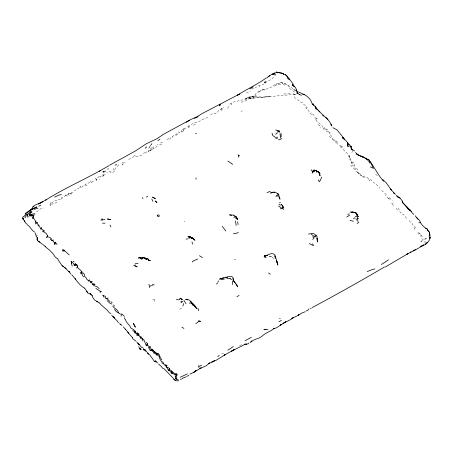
<?xml version="1.0" encoding="UTF-8"?>
<svg xmlns="http://www.w3.org/2000/svg" width="453" height="453" viewBox="0 0 453 453"><rect width="100%" height="100%" fill="white"/><g stroke="black" fill="none" stroke-linecap="round" stroke-linejoin="round"><path stroke-width="0.34" stroke-dasharray="2.27 1.7" d="M417.932 232.666L420.163 233.306L420.712 233.884L421.013 236.794L421.794 238.51L425.248 241.749L424.852 243.119M122.956 164.037L123.018 162.061L122.769 165.022L122.956 164.037L125.221 162.265M339.337 145.203L342.853 146.744L339.569 146.625L341.386 147.31L343.204 148.782L344.167 150.662C347.972 153.357 351.149 157.231 351.047 162.157L351.868 162.797L353.459 162.616L354.603 164.818L354.099 166.268L356.426 171.121L364.699 178.176M352.593 150.441L351.913 152.576M49.824 204.377L51.07 202.434L50.594 205.526L52.021 202.678L54.337 201.064L57.078 200.062L57.457 199.399L61.529 199.133L61.636 197.214M182.18 131.897L183.816 130.594L184.003 128.629L182.197 129.966L181.285 131.982L181.115 130.017L180.339 131.149M68.307 194.677L68.516 193.04L69.394 195.249L68.307 194.677L65.866 194.784L65.317 195.832L62.769 197.287L61.529 199.133M103.193 174.569L102.831 177.338L103.193 174.569L99.864 177.044L100.085 177.995L99.23 179.496M183.816 130.594L184.003 128.629M169.835 139.592L170.096 138.527L171.472 136.834L172.299 136.84L173.861 135.385L176.523 135.039L179.954 132.106M158.301 214.711L157.61 214.909L157.061 216.319L157.418 216.902L159.269 216.33L157.418 216.902M349.161 157.202L349.518 155.917L347.847 155.606L349.852 158.046M311.641 114.728C309.416 113.114 308.895 110.147 306.641 108.595L307.083 107.095L306.466 106.359L303.21 103.924L302.423 102.571L299.66 101.766L297.547 99.309M28.018 213.907L27.718 214.841L28.007 217.219L29.813 215.645M28.239 216.528L28.007 217.219L25.838 215.979L27.333 215.815L27.718 214.648L28.698 214.122M328.312 131.766L326.958 131.727L325.962 130.713L326.528 129.02L327.966 130.339L328.312 131.766L329.982 132.712L331.035 135.674L332.581 137.565L333.006 139.524L334.812 139.858L335.441 142.757L336.466 141.008L338.431 143.737M258.986 87.05L259.507 85.657C264.258 85.458 266.421 80.487 270.9 79.734C272.921 77.984 274.761 75.974 276.324 73.799L277.615 73.233M354.099 166.268L352.615 165.135L351.539 163.595L352.072 160.855L351.047 162.157M210.634 114.983L212.349 113.658L214.258 113.137L215.809 113.669L216.987 112.967L218.414 110.753L220.781 109.869L221.245 108.76L223.89 107.633M145.186 153.103L148.335 150.758L150.294 150.47L151.472 147.661L149.201 149.405M180.736 308.357L179.496 309.354M264.96 83.55L266.381 80.475L264.558 82.548L264.96 83.55L264.02 81.795L264.558 82.548M184.133 129.145L188.516 126.353L188.969 125.424L189.224 126.959L188.233 127.763M315.826 119.615L316.211 118.845L317.128 118.346L315.826 119.615L317.072 121.381C319.841 123.652 323.006 125.894 324.037 129.513L323.657 126.908L325.554 129.411L325.962 130.713M241.075 102.146C246.262 102.089 249.275 97.135 254.235 96.37L255.458 94.043L258.244 92.038L260.458 91.234L258.244 92.038M259.852 91.608L260.605 90.368L262.117 89.734L265.039 89.977L262.117 89.734M150.294 150.47L154.122 148.295L150.294 150.47L151.393 148.68L155.526 145.758M155.645 147.695L156.444 146.427L158.176 146.506M96.013 180.203L96.925 180.073L96.291 179.06L98.431 176.942L99.467 176.687L99.864 177.044M69.456 193.844L72.576 193.935L69.456 193.844L73.516 191.727L74.162 190.911L79.575 187.661L80.662 185.94L81.008 188.374L82.763 186.098L84.96 185.028L85.645 184.111L87.967 183.629L88.76 182.769L91.37 182.78L94.417 180.203M36.331 236.466L37.22 235.328L35.776 234.433M349.49 159.983L350.696 158.561M28.477 213.952L26.206 215.911L28.007 217.219M175.492 134.926L178.963 131.772M227.485 108.227L229.677 105.77M118.811 164.858L115.583 168.267L114.201 170.611L114.332 171.477L111.772 172.842L110.221 172.327M241.007 111.993L241.664 111.268M393.555 205.753L392.53 203.776L393.283 202.972L393.079 202.134M329.014 133.607L329.982 132.712M242.349 110.577L242.474 110.294M229.847 104.23C232.01 102.746 234.626 101.047 237.332 101.336L239.003 100.379L243.895 99.802L248.006 98.567L249.637 97.333L254.235 96.37M295.543 90.34L293.459 89.501L295.509 90.645C290.973 87.576 286.534 82.961 280.775 82.74L275.356 84.156C271.472 88.109 265.911 89.434 260.605 90.368M254.512 96.393L256.375 95.005M141.902 155.045L137.786 156.342L133.765 156.63L127.593 160.09M280.775 82.74L282.564 82.774L283.606 84.4L284.937 85.238M279.999 83.126L273.369 86.851M143.341 153.465L144.711 152.519M193.493 125.266L195.509 123.941M95.204 179.094L95.708 178.765L96.291 179.06M166.931 139.547L169.309 138.12L170.096 138.527M57.016 202.021L53.913 203.873L51.529 204.06M247.038 97.514C254.62 95.096 262.763 98.426 270.554 96.387L250.011 98.329L294.75 94.337L297.355 92.803M158.669 216.46L159.173 216.183M239.507 345.73L241.891 344.461M33.182 213.992L35.589 212.717L40.934 208.516L43.488 208.442M351.539 163.595L353.459 162.616M246.324 93.024L250.243 91.059M26.302 214.399L27.333 215.815L28.601 215.181M333.227 140.645L334.812 139.858M251.557 89.037L256.658 86.902M156.97 215.979L158.278 215.43L158.295 215.934M250.86 96.432L244.195 99.128L250.13 97.491L253.861 97.91L246.506 99.099M325.554 129.411L326.528 129.02M160.509 142.989L162.893 142.14M103.244 175.339L105.781 174.439M159.649 144.728L162.559 143.822M221.579 354.008L224.003 353.329M207.785 117.593C203.148 118.142 199.62 122.672 194.915 122.474L190.866 124.835L189.552 125.979L189.224 126.959L188.516 126.353M152.752 299.071L154.128 299.892L154.943 299.71M133.895 155.9L135.328 155.6M111.098 171.058L109.4 171.404L107.661 172.769L106.721 172.593M158.244 214.898L158.839 214.784M157.112 144.92L158.103 144.733M26.053 214.858L27.571 214.648L28.709 215.486M294.75 94.337L295.928 94.19M280.815 84.19L275.356 84.156M283.782 93.975L291.16 93.771M420.163 233.306L417.836 233.363L418.912 234.886M233.991 259.484L235.86 259.541M65.317 195.832L67.797 195.945L65.866 194.784M84.96 185.028L88.109 185.317M220.668 108.624L224.626 109.394M181.092 308.572L181.681 308.708M220.781 109.869L222.174 110.215L221.245 108.76M362.802 176.568L365.713 177.146L369.308 178.595M271.545 256.755L268.465 255.917L271.976 256.874L271.545 256.755L275.05 259.677M258.42 85.311L259.507 85.657M158.063 216.46L157.242 215.894L157.752 215.662L157.61 214.909M284.575 83.494L286.619 84.513L290.028 87.491M91.087 181.104L90.668 180.894L91.37 182.78M388.017 198.255L390.124 199.36L388.142 198.074L385.509 195.328M294.478 91.965L291.086 89.785L288.771 87.497M229.614 278.357L232.23 279.835L229.96 278.538M230.464 278.822L231.477 279.382M317.995 124.609L319.994 125.86L320.86 127.752M360.741 175.39L361.511 175.951L357.004 171.8L360.469 175.13M391.607 203.035L392.53 203.776M415.826 228.006L412.791 224.999L411.182 221.398M292.961 93.528L294.846 95.073L294.852 97.786L296.143 99.592M329.32 136.381L333.006 139.524M381.737 190.413L387.089 195.481M375.611 174.133L378.3 176.579M370.356 179.111C372.91 182.87 377.474 184.252 379.778 188.193M389.354 197.604L392.411 200.645M282.236 83.012L283.606 84.4M95.708 178.765L96.925 180.073M406.534 218.414L403.685 214.512L402.598 214.19L401.641 212.938L400.673 212.774L399.988 211.97L399.54 210.169L398.255 207.984M350.662 165.085L356.239 171.359M172.299 136.84L172.921 137.531M316.211 118.845L314.507 116.863L313.714 114.785L312.819 114.394L311.539 112.452M305.582 107.372L306.641 108.595M370.061 181.166L367.468 177.967M337.712 144.207L336.834 143.165L336.466 141.008M396.103 208.391L398.459 211.211M230.809 103.465L231.851 104.745M356.494 168.142L358.436 170.917M421.069 234.847L423.142 237.961M413.912 227.638L415.214 229.965M148.335 150.758L148.997 152.049L148.714 150.855M26.761 214.58L27.333 215.815M154.128 299.892L154.762 301.596M409.733 220.362L410.452 223.935M113.51 168.425L114.332 171.477M150.645 145.351L148.618 148.618L152.406 142.82L150.645 145.351"/><path stroke-width="0.68" d="M100.17 292.723L100.17 291.177L95.94 288.504M175.232 374.993L172.531 373.249L171.523 373.244L171.534 371.018L170.073 369.835M232.531 284.524L232.593 282.049L233.114 280.781M124.762 317.638L124.722 318.935L125.441 319.507C126.036 323.17 129.988 324.58 130.792 328.04C133.04 329.365 135.957 330.401 136.059 333.521L138.873 333.872L138.98 335.537L141.274 339.087L140.594 336.194L142.389 338.793L143.867 339.693L146.166 345.475L147.146 345.175L148.952 346.313L148.884 347.961L150.141 350.282L152.803 349.761L153.805 350.752M47.463 235.554L46.687 237.666L47.429 236.528L47.463 235.554L46.285 233.442L42.395 231.098L44.592 231.041L41.75 229.241L41.348 227.366L40.94 229.405L39.451 226.262M25.538 215.152L23.058 216.789L22.65 218.052L23.211 218.448L23.165 219.416C25.051 220.764 25.011 223.51 27.344 224.394M142.389 338.793L142.933 341.137M25.187 215.084L25.238 213.992L26.166 212.655L27.356 211.993L32.084 211.8M140.345 348.578L140.572 349.297M315.968 235.164L313.957 237.072L313.889 238.301L312.723 239.467M275.164 258.448L275.322 256.002M72.14 266.171L71.189 261.517L73.913 263.691L74.145 265.311L74.983 264.92L77.48 265.764L77.616 267.23L78.431 268.68L79.547 269.212L81.851 271.692L81.874 274.127L83.516 276.942M37.271 237.474L37.112 239.524L37.956 241.098L39.892 242.196M233.142 281.392L233.369 279.15L232.978 277.661L231.874 276.568L228.142 276.67L225.401 277.836L227.366 277.191L224.445 277.451L219.507 279.105L223.776 278.097M35.419 221.619L37.106 222.542L35.787 224.076L35.249 220.52L33.426 218.04L33.528 215.866L34.145 215.537M296.126 89.96L297.094 91.529L297.259 93.697L297.094 91.529L295.56 87.542L292.4 84.932L293.119 84.173L292.598 83.227L287.723 76.84L285.35 74.524L283.691 74.366L282.966 73.392L279.241 72.825M25.283 217.446L25.408 216.489M347.502 142.423L347.36 143.561L348.114 146.721L347.36 143.561L347.836 142.955L345.52 140.181L342.581 137.808L343.657 138.074L344.75 139.739L342.581 137.808M276.296 72.333L276.341 72.044L282.966 73.392L283.68 74.326M138.98 335.537L136.874 335.112L137.112 333.748M281.715 205.073L280.945 204.331L282.661 205.469L283.017 207.072L282.763 208.346L283.34 209.66M55.317 242.196L54.836 244.592L54.807 243.244L55.317 242.196L57.027 244.484M147.146 345.175L147.435 343.77L146.313 342.332M195.917 179.269L196.2 177.876M175.605 378.793L175.215 376.896L176.511 374.665L175.543 374.416L175.775 373.436L176.511 374.665L177.344 375.05L176.387 373.612M121.059 316.2L121.698 313.81L124.411 316.387M182.893 306.064L183.567 303.55M141.721 259.677L142.112 258.301L142.842 258.691M166.455 366.188L166.908 364.959L166.619 367.128L168.72 370.758L169.513 368.617L168.38 367.711L166.619 367.128L165.555 364.574M102.157 220.43L102.531 219.178L101.619 218.89M411.148 211.5L410.661 210.305L410.056 210.758C406.981 208.17 404.903 204.915 402.168 201.998L402.434 201.115L400.01 198.074L396.856 195.758M76.727 268.108L77.48 265.764M293.119 84.173L292.802 85.141L293.521 86.166M430.35 237.406L429.427 238.578L429.982 236.806L430.35 237.406C429.314 242.027 425.225 245.198 420.843 246.466M81.959 273.023L83.239 272.995L84.332 274.184L84.569 276.251L86.534 278.346L86.897 279.405L88.805 281.024L89.309 279.66M168.72 370.758L169.513 368.617M321.647 177.061L320.435 180.294L319.195 181.738L318.283 179.852M33.409 217.01L32.735 218.776L31.823 215.611L30.074 215.855L28.828 213.125L29.015 213.941M351.205 146.376L351.324 146.67L349.858 146.274L351.205 146.376L350.628 147.735L352.615 149.915M81.851 271.692L80.928 273.635L80.198 272.321M74.983 264.92L76.851 264.643L74.983 264.92L75.628 263.601L74.145 265.311M429.093 236.54L429.671 235.418L429.512 232.361L427.275 229.841L427.304 229.099C423.946 227.247 420.803 224.371 419.671 220.566L416.839 217.819M27.758 212.01L26.733 213.878L25.408 213.805M356.998 215.401L356.347 216.545L355.311 216.319M108.669 165.798C88.25 178.006 65.957 187.265 45.742 200.033L46.399 199.682L38.392 204.02L42.95 201.5C39.32 204.235 32.899 204.167 31.693 209.303L32.373 208.238M250.198 342.587L251.811 340.803M198.72 320.945L200.43 321.324L198.72 320.945L197.825 322.36L195.804 323.595M276.041 72.491L276.341 72.044M308.952 308.827L308.08 310.073L306.069 311.047M139.773 348.855L140.13 348.617L140.136 349.172L139.773 348.855L140.373 348.736L139.92 348.651M148.884 347.961L150.102 346.273L150.826 348.555L151.766 349.693L152.803 349.761L152.31 350.146L154.326 353.77L154.314 351.477L153.482 350.916M30.074 215.855L32.927 215.22L30.991 214.637L29.926 212.74L30.481 211.981M274.314 256.341L274.733 255.775L275.113 256.438M146.166 345.475L147.435 343.77M217.944 281.834L218.686 280.911M312.179 173.171L314.274 170.413L315.735 170.458L317.428 171.681M248.873 343.063L248.187 343.884L244.558 344.286L246.449 344.07L243.708 344.999L231.29 351.341L234.258 349.569L224.286 355.18M179.818 299.122L180.583 298.216L182.684 299.79M233.805 217.349L235.469 216.149L236.302 217.287M275.645 134.331L276.743 133.057L278.029 132.888M175.215 376.896L176.398 375.565L176.732 378.833L178.471 380.107L178.12 380.786L177.395 380.956M266.97 77.978L268.346 76.495L272.179 74.111L273.974 74.592L272.179 74.111M149.586 354.631L154.62 361.675L155.606 360.673L155.673 361.313L157.638 362.904M145.215 148.284L146.727 146.795M266.336 77.848C257.332 84.564 246.84 89.082 237.429 95.192L239.444 94.065L202.259 113.505L197.044 116.715L190.351 119.7L163.403 134.343L157.072 138.68L146.115 143.89L135.475 150.928L109.439 165.277M216.511 284.065L217.802 282.842M282.661 205.469L283.255 207.882L280.515 208.946L281.251 207.729L278.459 206.087M192.197 261.998L193.374 260.945L197.65 258.997M107.74 169.201L108.307 168.692M217.717 356.698L219.218 355.362M178.641 299.926L180.583 298.216L181.857 299.994M331.341 124.23L330.832 124.671L331.868 126.036C330.645 122.763 328.266 119.83 325.752 117.355M353.538 218.822L354.914 217.633M275.888 196.415L278.363 194.269M251.024 342.049C253.94 338.719 258.839 339.133 262.1 336.166C265.634 332.564 270.684 331.59 274.405 328.232L273.521 328.697L276.5 327.83L285.871 321.675L283.068 323.459L291.115 319.297L293.136 317.712L291.823 318.476L298.261 315.322L298.952 314.524L298.085 315.339L301.726 313.125L305.158 311.721M277.797 131.676L278.788 130.838L279.399 130.917M312.915 170.894L314.325 169.705M194.218 372.117L196.494 370.237L193.369 372.547L189.881 374.11M99.19 288.674L97.208 286.845L94.535 285.849L92.616 284.58L92.333 283.193L90.804 282.655L92.225 281.494L90.713 281.585L89.632 280.82L88.805 281.024M219.592 105.294L219.898 105.085M381.352 264.518L388.515 259.858M146.364 197.123L147.746 196.138M357.094 223.522L358.838 222.281M410.186 252.372L411.064 251.749M181.664 379.042L183.329 377.881L185.821 376.958M346.726 217.134L349.75 215.045M233.363 346.568L227.785 350.203M99.354 171.313L100.662 170.441M193.369 372.547L201.155 367.876L199.909 368.521L206.409 365.696L209.694 362.864L208.499 363.668L216.262 360.209L225.096 354.733L224.144 355.237M29.926 212.74L31.246 211.851L31.608 212.825M420.945 241.591L422.162 240.764M30.98 209.767L29.677 210.645L36.936 206.93L34.496 208.142M384.523 266.959C360.633 281.041 336.534 294.546 312.083 307.632M100.917 220.243L102.531 219.178M134.903 264.173L136.11 263.38L138.052 263.629M219.49 105.345L220.566 104.711M158.68 353.98L157.463 353.753L154.314 351.477L155.889 353.94L158.68 353.98L159.824 355.65M385.293 266.987L407.983 253.629L406.601 254.309C412.355 251.534 418.323 248.533 423.691 244.914L420.905 246.375M180.56 301.958L181.608 302.236L182.955 301.381M219.626 105.266L220.096 104.977M136.874 335.112L138.873 333.872M249.914 88.873L253.148 86.897M280.622 324.897L280.203 325.152L281.726 324.24M424.818 239.218L426.273 238.363M186.228 122.333L189.416 120.509M28.409 211.33L33.352 208.505L29.575 210.634M28.312 211.387L32.299 209.224M238.289 232.378L237.021 233.097L233.369 233.873M157.842 140.577L159.932 139.394M201.63 365.192L199.671 366.284L198.414 365.752L199.009 367.576M127.672 332.094L132.327 337.53L132.774 337.281M236.902 296.67L239.048 295.486M187.355 373.872L180.101 377.338M245.073 340.73L251.37 337.304M313.261 171.602L312.247 172.151L314.274 170.413L314.659 171.897M134.586 331.958L135.487 331.477L134.966 333.244L134.586 331.958L132.74 330.277M272.315 74.167L275.333 72.559M278.969 321.67L281.432 320.407M139.581 348.391L140.102 348.125M413.125 250.786L415.52 249.637M279.512 202.87L280.384 202.451M186.596 376.437L188.816 375.373M136.059 333.521L137.65 332.774M180.402 379.427L181.053 379.121M38.782 206.172L40.855 205.209M188.21 238.068L189.665 237.604M54.524 197.112L58.952 195.073L61.398 194.518M158.952 215.713L159.535 215.452M267.089 192.667L270.22 191.268M194.428 118.375L198.159 116.721M272.236 192.344L270.52 193.091L272.7 192.406M268.346 76.495L269.943 75.804M142.933 347.842L141.523 347.349L137.752 342.921L137.876 343.232L136.931 342.581M185.356 299.795L186.789 299.212L188.81 299.846L191.364 301.783L192.468 305.192M224.507 279.003L221.041 279.705M367.219 271.579L373.074 269.263L374.931 268.963M347.711 214.428L349.093 213.884M138.375 258.255L140.356 257.491L142.752 257.785L139.943 258.482L142.112 258.301M150.141 350.282L151.766 349.693L151.177 350.203L152.78 351.2M50.311 239.054L51.897 240.594L53.59 240.011M29.598 215.096L32.531 214.071L34.989 214.071M418.906 222.882L420.322 222.417M102.667 171.908L105.566 171.115M267.525 255.407L264.201 256.268C267.695 255.503 272.213 251.302 275.169 255.345M115.13 165.107L116.676 164.643M34.077 209.309L38.024 208.165M102.508 295.096L103.363 295.781L105.351 296.2L105.917 298.595L108.205 298M278.459 139.892L281.455 138.901L280.435 137.236L280.022 133.737M103.284 219.841L105.039 219.405M266.891 255.447L264.11 256.075L265.979 255.911M150.005 286.092L152.117 285.617L152.797 284.439L154.263 284.999M308.487 234.031L312.898 233.403L315.322 234.467M277.627 131.064L278.788 130.838L279.427 132.231M349.993 212.168L353.125 211.63M110.968 313.272L110.317 313.38L109.337 312.774L107.168 310.124L100.691 304.444L99.535 302.808M186.07 239.15L187.655 238.901M144.445 349.863L144.977 349.79L145.775 351.103L145.085 350.628L144.977 349.79L143.261 348.895L143.669 349.858L144.445 349.863L143.261 348.895M189.263 303.125L191.047 302.932M233.725 215.583L234.756 215.475M176.313 299.75L177.95 299.586M265.911 329.303L263.952 329.501L268.017 329.427M273.244 192.236L271.075 192.434L272.253 192.542M317.553 109.988L315.175 106.444L312.264 104.122C311.398 100.034 308.068 96.551 304.444 94.66L298.453 91.953M226.851 278.572L230.215 278.363M351.885 212.434L353.776 212.315L356.103 212.904L357.683 215.118M138.539 257.587L140.356 257.491M143.669 349.858L144.977 349.79M277.74 137.225L275.186 137.265L272.746 135.492L272.015 133.176M351.29 212.525L354.489 212.491L356.596 213.703L357.06 214.541M302.61 94.677L304.444 94.66M383.64 181.2C378.006 175.305 374.829 167.485 369.693 161.302L368.923 161.302L369.172 160.124L364.155 157.582M92.616 284.58L95.051 284.575L93.595 283.385M102.52 223.136L105.005 223.199M310.226 308.25L311.228 308.289M229.371 214.83L233.878 215.113M238.074 154.649L238.618 155.741L239.711 155.792M312.536 236.936L313.957 237.072M358.193 155.3C361.811 155.809 365.378 157.616 367.859 160.351M141.217 349.484L140.311 349.184L140.107 348.589L140.504 348.935M138.601 346.664L138.68 346.93M154.62 361.675L156.381 361.885M229.847 215.067L231.71 215.305M264.603 257.502L266.166 257.717M31.823 215.611L33.528 215.866M276.885 72.429L278.652 72.729M277.853 130.458L275.56 130.011M394.433 193.827L393.561 192.729L395.554 194.252M280.214 318.51L279.614 318.317M349.988 220.526L353.476 221.155M275.826 138.363L277.468 138.675M360.996 156.285L363.617 157.293M402.168 201.998L408.799 208.776M100.17 291.177L101.557 291.517M353.776 212.315L356.103 212.904M105.917 298.595L107.497 299.008L109.694 301.505M364.699 157.627L361.924 156.885L356.437 153.929L358.232 154.988L355.469 152.576M32.973 206.642L34.303 207.004M176.257 380.837L174.003 379.597L173.493 378.442L164.269 368.969L162.474 368.102L161.053 366.194L158.488 363.991M51.897 240.594L53.024 240.939L54.807 243.244M301.483 95.249L299.342 94.598L297.355 92.803M156.806 354.178L157.729 355.345L159.779 356.409L161.715 359.841M140.945 349.388L140.707 349.229M174.003 379.597L175.736 380.231M139.399 344.32L138.182 343.855L139.224 344.269M400.01 198.074L397.36 196.834L396.511 195.549M277.581 193.578L278.261 193.856M111.936 304.048L109.819 303.193L107.072 300.56M195.979 133.403L195.713 133.29L196.2 133.539M114.722 317.927L113.522 317.434L111.653 315.163M351.562 149.173L354.563 150.985M192.536 238.505L189.949 237.429L192.536 238.505L192.049 237.814L187.916 236.415L192.276 238.023L193.663 238.793L189.875 236.715L192.276 238.023L194.92 240.26L193.295 238.737M273.074 192.066L274.643 192.718M133.663 265.418L137.208 266.902L135.011 265.537M316.721 170.9L315.735 170.458M84.688 288.119C78.952 285.322 76.098 279.297 71.795 274.846M96.625 301.154L97.888 301.709M175.736 378.385L176.732 378.833M274.342 191.97L276.823 193.137L278.431 194.343L278.691 195.152L278.867 194.784L278.867 195.917L280.016 199.156L278.765 196.647M62.542 249.456L64.722 250.441L62.378 250.866L65.085 251.064L69.224 254.977M37.106 222.542L38.148 224.948L39.275 225.458M425.543 228.295L427.304 229.099L427.943 230.622L429.099 231.574M366.166 158.714L369.172 160.124L369.693 161.302M289.207 79.196L287.621 78.431L286.806 75.849M370.322 166.863L373.499 168.408L372.168 165.821L371.33 162.887M309.325 243.601L313.544 245.673L312.621 243.805M95.736 300.605L94.569 300.033L92.871 297.655L92.225 295.849M171.534 371.018L175.543 374.416M332.893 127.672L336.97 129.83L343.657 138.074M92.469 295.747L91.41 295.203L90.498 293.635M161.727 362.796L163.629 363.787L165.668 366.149M120.6 314.24L116.036 311.421L114.564 309.348M119.394 323.725L120.792 324.473M47.429 236.528L50.283 237.689L51.948 239.394M42.288 244.133L38.448 241.126M136.251 341.33L132.989 338.952L132.327 337.53M312.264 104.122L313.986 105.107L312.978 103.584M316.879 171.291L318.986 172.531L320.061 173.805L317.53 171.143L318.986 172.531L320.028 175.775L318.986 172.531L318.419 171.914M90.124 293.827L91.178 294.467L87.808 292.921L86.727 291.143M57.707 258.301L58.007 259.773L62.123 265.73L63.318 266.477M62.123 265.73L66.206 268.601M181.846 327.14L183.929 328.459M110.781 301.749L112.185 302.644M73.12 261.2L74.184 261.885M327.915 119.45L318.697 110.974M199.462 255.724L202.446 257.678M96.325 301.098L99.315 303.063M278.94 204.269L280.345 205.192M114.167 317.4L113.018 316.63C114.592 319.008 117.304 320.124 118.465 322.819M227.904 161.115L232.7 164.343M292.4 84.932L294.49 86.342M184.371 221.421L184.428 221.466M311.273 234.275L313.482 235.849M348.499 144.116L351.324 146.67M268.544 272.938L270.288 274.201M140.583 349.087L140.13 348.617M42.831 244.535L45.549 246.523M34.524 231.998C31.478 230.413 30.481 226.794 27.605 225.005M411.896 212.672L413.736 214.405M191.143 302.491L195.232 306.392L196.823 308.725L193.108 304.088L195.775 307.038L193.912 304.761L191.177 302.23M190.413 301.687L191.761 302.791M45.051 246.5L49.553 250.175L52.95 253.623L55.102 256.834L57.044 258.465M186.789 299.212L187.633 299.92M64.711 267.547L69.303 272.083L68.85 271.307L70.917 274.076M415.197 215.736L417.893 219.19M125.413 329.263L123.324 326.89M147.514 353.238L149.082 354.739M316.12 171.579L316.924 172.355M314.88 235.939L315.826 236.862M407.887 208.612L410.056 210.758M120.577 324.172L121.948 325.531M319.399 173.861L319.761 174.224M232.887 278.669L233.369 279.15M316.086 108.046L319.88 111.851M393.934 192.797L390.429 189.054L391.256 189.96L386.279 182.814L382.847 179.773L383.414 180.736M191.596 302.678L193.697 304.909L191.868 302.949M193.029 304.195L193.697 304.909M176.217 379.518L176.981 380.35M410.967 211.268L411.783 212.197M145.419 350.299L148.505 353.861M125.362 329.133L128.805 333.21M139.105 347.072L139.388 347.4M234.037 281.721L234.937 282.785L232.961 279.263M316.738 238.193L317.383 238.986M37.775 240.345L37.112 239.524L37.305 237.689L36.331 236.466L35.011 232.74M311.092 169.722L312.428 171.415M234.705 282.083L237.768 286.777L235.939 283.771M113.612 305.005L114.479 306.103M84.7 288.182L87.808 292.921M276.472 261.251L277.513 262.581L276.46 260.809L277.865 265.084L275.486 256.715M222.259 226.347L225.883 231.03M347.836 142.955L349.206 144.756M112.706 306.109C114.19 308.731 118.108 309.32 118.414 312.683M315.056 106.648L317.077 109.343M285.35 74.524L286.183 75.64M169.122 369.954L171.523 373.244M236.557 218.091L237.644 219.592L236.217 216.749L237.225 219.292L236.755 217.536M316.047 235.056L316.913 236.336L317.655 241.987L316.919 238.969M356.998 214.467L356.403 213.471L358.272 216.874L357.292 214.96M24.813 216.851L25.074 217.315M24.303 220.758L24.915 221.885M109.988 225.096L110.923 226.874M322.746 115.328L323.249 116.319M357.179 216.834L358.249 218.861L357.474 218.369L357.972 221.67M183.997 300.39L185.973 303.708M155.889 353.94L156.54 355.288M279.501 131.268L279.722 131.744M151.829 199.043L152.916 201.415M75.141 278.408L75.764 279.767M103.363 295.781L104.048 297.321M288.686 78.505L289.195 79.739M171.891 371.624L172.531 373.249M189.195 237.615L189.496 238.386M142.542 197.604L142.967 198.725M234.926 216.783L235.52 218.38M351.318 148.273L351.885 149.824L351.517 147.304M197.859 308.244L198.742 310.724M163.629 363.787L163.074 362.23L161.381 361.573L159.699 358.527L159.037 356.183M283.017 207.072L283.255 207.882M315.175 106.444L315.871 109.031M191.998 241.913L192.565 244.093M355.967 218.527L356.369 220.096M429.512 232.361L430.09 235.832M22.65 218.052L23.363 219.739L23.211 218.448M71.189 261.517L71.699 263.703M402.434 201.115L402.66 202.112M235.526 220.871L236.138 225.458M38.148 224.948L38.392 226.155M148.924 284.144L149.603 287.593M181.455 301.449L181.608 302.236M237.678 221.766L238.102 224.626M103.737 171.687L103.873 172.621M238.618 155.741L238.771 157.253M90.713 281.585L90.804 282.655M281.07 133.341L281.177 136.789M277.072 195.52L277.117 196.517M370.39 161.981L370.016 163.34L368.923 161.302L370.39 161.981M299.699 94.417L299.342 94.598L299.699 94.417M427.558 242.247L425.299 244.518L427.558 242.247M214.677 360.605L211.936 361.981L214.677 360.605M274.75 73.454L273.867 73.499L275.231 74.241L274.75 73.454M108.799 219.224L107.446 218.986L110.572 219.677L108.799 219.224M145.09 258.046L142.185 257.281L148.816 259.343L145.09 258.046M150 260.583L148.199 260.079L150.3 260.718L150 260.583M146.8 259.258L144.054 258.448L146.8 259.258M409.688 209.83L408.799 209.507L410.661 210.305L409.688 209.83M154.479 198.193L152.468 197.083L155.424 198.748L154.479 198.193M156.398 202.066L155.203 200.951L156.931 202.61L156.398 202.066M135.294 327.083L133.324 323.261L135.294 327.083"/></g></svg>
